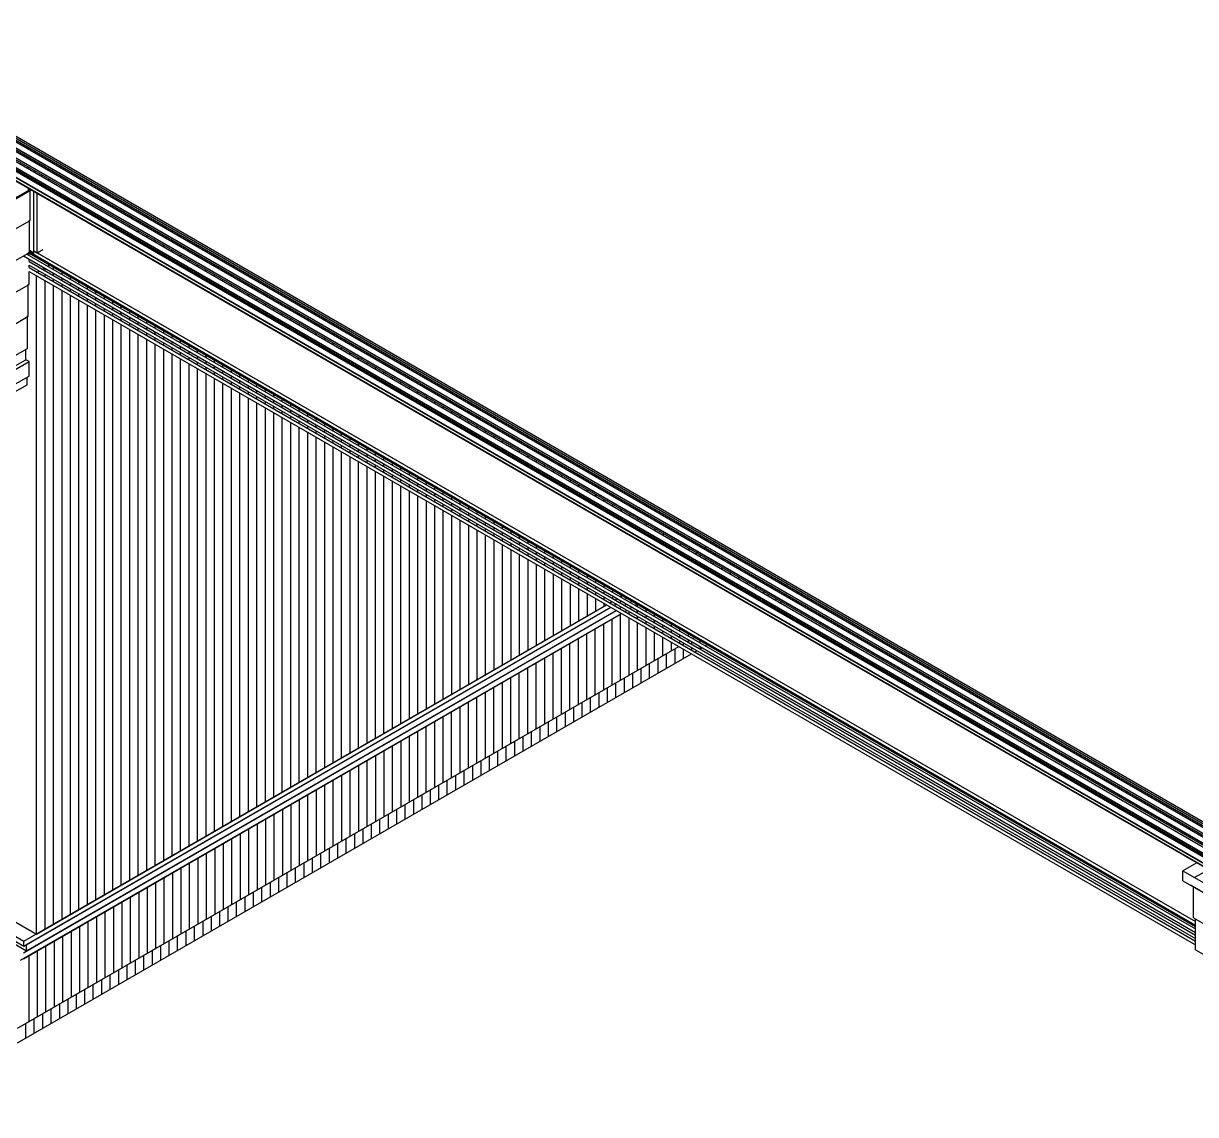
# Model space of a CAD drawing. Header units: inches. Extents: x 0.3 to 16.2, y 0.3 to 11.4.
# Drawn here: x 2.043 to 4.735, y 6.465 to 8.97 of the extents above; entities that cross this region are included whole.
import ezdxf

# ---------------------------------------------------------------- set-up
doc = ezdxf.new("R2010")
doc.units = ezdxf.units.IN
doc.header["$LTSCALE"] = 0.009843
doc.header["$MEASUREMENT"] = 0
doc.layers.add('GEOMETRY', color=7, linetype='Continuous')

msp = doc.modelspace()

# ---------------------------------------------------------------- linework, layer by layer
at = {"layer": 'GEOMETRY'}
for p, q in [((0.9567, 9.3154), (5.7374, 6.5551)), ((0.9567, 9.3154), (5.7374, 6.5551)), ((0.9634, 9.3197), (5.7374, 6.5634)), ((0.9634, 9.3197), (5.7374, 6.5634)), ((0.9634, 9.3154), (5.7374, 6.5591)), ((0.9638, 9.324), (5.7374, 6.5677)), ((0.9638, 9.324), (5.7374, 6.5677)), ((0.9638, 9.3197), (5.7374, 6.5634)), ((0.9567, 9.3012), (5.7374, 6.5413)), ((0.9567, 9.2929), (5.7374, 6.5327)), ((0.9567, 9.2929), (5.7374, 6.5327)), ((0.9634, 9.2972), (5.7374, 6.5409)), ((0.9634, 9.2972), (5.7374, 6.5409)), ((0.9634, 9.2972), (5.7374, 6.5409)), ((0.9634, 9.2929), (5.7374, 6.5366)), ((0.9567, 9.2787), (5.7374, 6.5189)), ((0.9567, 9.2701), (5.7374, 6.5102)), ((0.9567, 9.2701), (5.7374, 6.5102)), ((0.9634, 9.2748), (5.7374, 6.5181)), ((0.9634, 9.2748), (5.7374, 6.5181)), ((0.9634, 9.2748), (5.7374, 6.5181)), ((0.9634, 9.2705), (5.7374, 6.5142)), ((0.9567, 9.2563), (5.7374, 6.4961)), ((0.9567, 9.2476), (5.7374, 6.4878)), ((0.9567, 9.2476), (5.7374, 6.4878)), ((0.9567, 9.2339), (5.7374, 6.4736)), ((0.9634, 9.252), (5.7374, 6.4957)), ((0.9634, 9.252), (5.7374, 6.4957)), ((0.9634, 9.252), (5.7374, 6.4957)), ((0.9634, 9.248), (5.7374, 6.4917)), ((0.9634, 9.2295), (5.7374, 6.4732)), ((0.9685, 9.2201), (5.7378, 6.4665)), ((0.9803, 9.2118), (5.7382, 6.4646)), ((1.0394, 9.2028), (5.7421, 6.4878)), ((1.0394, 9.2028), (5.7421, 6.4878)), ((1.0661, 9.1929), (5.7449, 6.4917)), ((1.0661, 9.1929), (5.7449, 6.4917)), ((2.0441, 8.6961), (2.0437, 8.6957)), ((2.0543, 8.6898), (2.0543, 8.6902)), ((2.0543, 8.6815), (2.0543, 8.6854)), ((2.0701, 8.6807), (2.0701, 8.6811)), ((2.0701, 8.6724), (2.0701, 8.6764)), ((2.0858, 8.6717), (2.0858, 8.6717)), ((2.0543, 8.6591), (2.0543, 8.663)), ((2.0543, 8.6366), (2.0543, 8.6406)), ((2.0701, 8.65), (2.0701, 8.6539)), ((2.0858, 8.6634), (2.0858, 8.6673)), ((2.0858, 8.6409), (2.0858, 8.6449)), ((2.1016, 8.6626), (2.1016, 8.6626)), ((2.1016, 8.6543), (2.1016, 8.6583)), ((2.0701, 8.6276), (2.0701, 8.6315)), ((2.0858, 8.6185), (2.0858, 8.6224)), ((2.1016, 8.6319), (2.1016, 8.6358)), ((2.0075, 8.5594), (2.0587, 8.589)), ((2.0098, 8.5583), (2.061, 8.5878)), ((2.0551, 8.587), (2.0551, 8.5913)), ((2.1016, 8.6094), (2.1016, 8.6134)), ((2.0457, 8.5787), (2.0457, 8.5815)), ((2.0587, 8.5177), (2.0587, 8.5862)), ((2.0673, 8.4476), (2.0673, 8.5854)), ((2.0744, 8.4437), (2.0744, 8.5815)), ((2.0744, 8.452), (2.0744, 8.5799)), ((2.3094, 8.5343), (2.313, 8.5362)), ((2.3094, 8.5343), (2.313, 8.5362)), ((2.3165, 8.5382), (2.3169, 8.5386)), ((2.3165, 8.5382), (2.3169, 8.5386)), ((2.3264, 8.5327), (2.3264, 8.5331)), ((2.0075, 8.4882), (2.0587, 8.5177)), ((2.0571, 8.4441), (2.0571, 8.5185)), ((2.2705, 8.5118), (2.274, 8.5138)), ((2.2705, 8.5118), (2.274, 8.5138)), ((2.2874, 8.502), (2.2874, 8.5059)), ((2.2902, 8.5228), (2.2933, 8.5248)), ((2.2902, 8.5228), (2.2933, 8.5248)), ((2.3067, 8.5134), (2.3067, 8.5173)), ((2.3264, 8.5248), (2.3264, 8.5287)), ((2.3264, 8.502), (2.3264, 8.5059)), ((2.3457, 8.5217), (2.3457, 8.5217)), ((2.3457, 8.5134), (2.3457, 8.5173)), ((2.3654, 8.5102), (2.3654, 8.5106)), ((2.3654, 8.502), (2.3654, 8.5059)), ((2.3067, 8.4909), (2.3067, 8.4949)), ((2.3264, 8.4795), (2.3264, 8.4835)), ((2.3457, 8.4909), (2.3457, 8.4949)), ((2.3654, 8.4795), (2.3654, 8.4835)), ((2.3846, 8.4992), (2.3846, 8.4992)), ((2.3846, 8.4909), (2.3846, 8.4949)), ((2.4039, 8.4878), (2.4039, 8.4882)), ((2.4039, 8.4795), (2.4039, 8.4835)), ((2.3457, 8.4685), (2.3457, 8.4724)), ((2.3654, 8.4571), (2.3654, 8.461)), ((2.3846, 8.4685), (2.3846, 8.4724)), ((2.4039, 8.4571), (2.4039, 8.461)), ((2.4236, 8.4768), (2.4236, 8.4768)), ((2.4236, 8.4685), (2.4236, 8.4724)), ((2.4429, 8.4654), (2.4429, 8.4657)), ((2.4429, 8.4571), (2.4429, 8.461)), ((2.4626, 8.4539), (2.4626, 8.4543)), ((2.0091, 8.4165), (2.0571, 8.4441)), ((2.0433, 8.4362), (4.7346, 6.8823)), ((2.05, 8.4406), (2.0551, 8.4437)), ((2.0508, 8.4406), (4.7346, 6.8909)), ((2.0508, 8.4406), (4.7346, 6.8909)), ((2.0555, 8.4433), (4.7346, 6.8965)), ((2.0559, 8.4374), (2.0559, 8.4453)), ((2.0559, 8.4291), (4.7346, 6.8823)), ((2.0559, 8.4236), (2.0559, 8.4291)), ((2.0571, 8.4492), (2.0673, 8.4437)), ((2.0571, 8.4453), (4.7346, 6.8992)), ((2.0571, 8.4453), (4.7346, 6.8992)), ((2.0575, 8.4449), (2.061, 8.4472)), ((2.0673, 8.4476), (4.7346, 6.9079)), ((2.0673, 8.4476), (4.7346, 6.9079)), ((2.0673, 8.4476), (2.0744, 8.4437)), ((2.0673, 8.4394), (2.0673, 8.4476)), ((2.0673, 8.4394), (4.7346, 6.8992)), ((2.0744, 8.4437), (2.0878, 8.4512)), ((2.0744, 8.4437), (4.7346, 6.9079)), ((2.3846, 8.4461), (2.3846, 8.45)), ((2.4039, 8.4346), (2.4039, 8.4386)), ((2.4236, 8.4461), (2.4236, 8.45)), ((2.4236, 8.4236), (2.4236, 8.4276)), ((2.4429, 8.4346), (2.4429, 8.4386)), ((2.4626, 8.4461), (2.4626, 8.45)), ((2.4626, 8.4236), (2.4626, 8.4276)), ((2.4819, 8.4429), (2.4819, 8.4433)), ((2.4819, 8.4346), (2.4819, 8.4386)), ((2.5012, 8.4315), (2.5012, 8.4319)), ((2.5012, 8.4236), (2.5012, 8.4276)), ((2.0559, 8.4236), (4.7346, 6.8768)), ((2.0559, 8.4236), (4.7346, 6.8768)), ((2.0559, 8.415), (4.7346, 6.8685)), ((2.0559, 8.415), (4.7346, 6.8685)), ((2.0559, 8.4094), (2.0559, 8.415)), ((2.0559, 8.4094), (4.7346, 6.8626)), ((2.0559, 8.4094), (4.7346, 6.8626)), ((2.0559, 8.4008), (4.7346, 6.8543)), ((2.0559, 8.3709), (2.0559, 8.4008)), ((2.0732, 8.398), (2.0795, 8.4016)), ((2.0732, 8.398), (2.0795, 8.4016)), ((2.0866, 8.4055), (2.0917, 8.4083)), ((2.0866, 8.4055), (2.0917, 8.4083)), ((2.0929, 8.402), (2.0929, 8.4091)), ((2.0988, 8.4126), (2.1039, 8.4154)), ((2.0988, 8.4126), (2.1039, 8.4154)), ((2.1122, 8.4051), (2.1122, 8.4106)), ((2.1319, 8.3937), (2.1319, 8.3992)), ((2.4429, 8.4122), (2.4429, 8.4161)), ((2.4626, 8.4008), (2.4626, 8.4047)), ((2.4819, 8.4122), (2.4819, 8.4161)), ((2.5012, 8.4012), (2.5012, 8.4051)), ((2.5209, 8.4205), (2.5209, 8.4209)), ((2.5209, 8.4122), (2.5209, 8.4161)), ((2.5402, 8.4091), (2.5402, 8.4094)), ((2.5402, 8.4012), (2.5402, 8.4051)), ((2.5598, 8.398), (2.5598, 8.3984)), ((2.0543, 8.2976), (2.0543, 8.3717)), ((2.0732, 6.8791), (2.0732, 8.3909)), ((2.0929, 8.3882), (2.0929, 8.3937)), ((2.0929, 6.8906), (2.0929, 8.3795)), ((2.1122, 8.3909), (2.1122, 8.3965)), ((2.1122, 8.3768), (2.1122, 8.3823)), ((2.1319, 8.3795), (2.1319, 8.3854)), ((2.1512, 8.3823), (2.1512, 8.3882)), ((2.1512, 8.3685), (2.1512, 8.374)), ((2.1705, 8.3713), (2.1705, 8.3768)), ((2.4819, 8.3898), (2.4819, 8.3937)), ((2.5012, 8.3783), (2.5012, 8.3823)), ((2.5209, 8.3898), (2.5209, 8.3937)), ((2.5402, 8.3787), (2.5402, 8.3827)), ((2.5598, 8.3898), (2.5598, 8.3937)), ((2.5791, 8.3866), (2.5791, 8.387)), ((2.5791, 8.3787), (2.5791, 8.3827)), ((2.5988, 8.3756), (2.5988, 8.3756)), ((2.0106, 8.3449), (2.0559, 8.3709)), ((2.1122, 6.9016), (2.1122, 8.3685)), ((2.1319, 8.3657), (2.1319, 8.3713)), ((2.1319, 6.913), (2.1319, 8.3571)), ((2.1512, 8.3543), (2.1512, 8.3598)), ((2.1512, 6.9244), (2.1512, 8.3461)), ((2.1705, 8.3571), (2.1705, 8.3626)), ((2.1705, 8.3429), (2.1705, 8.3488)), ((2.1902, 8.3598), (2.1902, 8.3657)), ((2.1902, 8.3461), (2.1902, 8.3516)), ((2.2094, 8.3488), (2.2094, 8.3543)), ((2.5209, 8.3673), (2.5209, 8.3713)), ((2.5402, 8.3559), (2.5402, 8.3598)), ((2.5598, 8.3673), (2.5598, 8.3713)), ((2.5598, 8.3449), (2.5598, 8.3488)), ((2.5791, 8.3559), (2.5791, 8.3598)), ((2.5988, 8.3673), (2.5988, 8.3713)), ((2.5988, 8.3449), (2.5988, 8.3488)), ((2.6181, 8.3642), (2.6181, 8.3646)), ((2.6181, 8.3563), (2.6181, 8.3602)), ((2.6374, 8.3531), (2.6374, 8.3531)), ((2.6374, 8.3449), (2.6374, 8.3488)), ((2.1705, 6.9354), (2.1705, 8.3346)), ((2.1902, 8.3319), (2.1902, 8.3374)), ((2.1902, 6.9469), (2.1902, 8.3236)), ((2.2094, 8.3346), (2.2094, 8.3402)), ((2.2094, 8.3205), (2.2094, 8.3264)), ((2.2291, 8.3374), (2.2291, 8.3433)), ((2.2291, 8.3236), (2.2291, 8.3291)), ((2.2484, 8.3264), (2.2484, 8.3319)), ((2.2484, 8.3122), (2.2484, 8.3177)), ((2.2677, 8.315), (2.2677, 8.3209)), ((2.5791, 8.3335), (2.5791, 8.3374)), ((2.5988, 8.3224), (2.5988, 8.3264)), ((2.6181, 8.3335), (2.6181, 8.3374)), ((2.6374, 8.3224), (2.6374, 8.3264)), ((2.6571, 8.3417), (2.6571, 8.3421)), ((2.6571, 8.3335), (2.6571, 8.3374)), ((2.6764, 8.3307), (2.6764, 8.3307)), ((2.6764, 8.3224), (2.6764, 8.3264)), ((2.6961, 8.3193), (2.6961, 8.3197)), ((2.0118, 8.2728), (2.0543, 8.2976)), ((2.0528, 8.224), (2.0528, 8.2984)), ((2.2094, 6.9579), (2.2094, 8.3122)), ((2.2291, 8.3094), (2.2291, 8.315)), ((2.2291, 6.9693), (2.2291, 8.3008)), ((2.2484, 8.298), (2.2484, 8.3039)), ((2.2677, 8.3012), (2.2677, 8.3067)), ((2.2677, 8.287), (2.2677, 8.2925)), ((2.2874, 8.3039), (2.2874, 8.3094)), ((2.2874, 8.2898), (2.2874, 8.2953)), ((2.3067, 8.2925), (2.3067, 8.298)), ((2.6181, 8.311), (2.6181, 8.315)), ((2.6374, 8.3), (2.6374, 8.3039)), ((2.6571, 8.311), (2.6571, 8.315)), ((2.6571, 8.2886), (2.6571, 8.2925)), ((2.6764, 8.3), (2.6764, 8.3039)), ((2.6961, 8.311), (2.6961, 8.315)), ((2.6961, 8.2886), (2.6961, 8.2925)), ((2.7154, 8.3083), (2.7154, 8.3083)), ((2.7154, 8.3), (2.7154, 8.3039)), ((2.735, 8.2969), (2.735, 8.2972)), ((2.735, 8.2886), (2.735, 8.2925)), ((2.2484, 6.9803), (2.2484, 8.2898)), ((2.2677, 6.9917), (2.2677, 8.2783)), ((2.2874, 8.2756), (2.2874, 8.2815)), ((2.2874, 7.0028), (2.2874, 8.2673)), ((2.3067, 8.2783), (2.3067, 8.2843)), ((2.3067, 8.2646), (2.3067, 8.2701)), ((2.3264, 8.2815), (2.3264, 8.287)), ((2.3264, 8.2673), (2.3264, 8.2728)), ((2.3457, 8.2701), (2.3457, 8.2756)), ((2.3654, 8.2591), (2.3654, 8.2646)), ((2.6764, 8.2776), (2.6764, 8.2815)), ((2.6961, 8.2661), (2.6961, 8.2701)), ((2.7154, 8.2776), (2.7154, 8.2815)), ((2.735, 8.2661), (2.735, 8.2701)), ((2.7543, 8.2858), (2.7543, 8.2858)), ((2.7543, 8.2776), (2.7543, 8.2815)), ((2.7736, 8.2744), (2.7736, 8.2748)), ((2.7736, 8.2661), (2.7736, 8.2701)), ((2.3067, 7.0142), (2.3067, 8.2559)), ((2.3264, 8.2531), (2.3264, 8.2591)), ((2.3264, 7.0252), (2.3264, 8.2449)), ((2.3457, 8.2559), (2.3457, 8.2618)), ((2.3457, 8.2421), (2.3457, 8.2476)), ((2.3654, 8.2449), (2.3654, 8.2504)), ((2.3846, 8.2476), (2.3846, 8.2531)), ((2.3846, 8.2335), (2.3846, 8.2394)), ((2.4039, 8.2366), (2.4039, 8.2421)), ((2.7154, 8.2551), (2.7154, 8.2591)), ((2.735, 8.2437), (2.735, 8.2476)), ((2.7543, 8.2551), (2.7543, 8.2591)), ((2.7736, 8.2437), (2.7736, 8.2476)), ((2.7933, 8.263), (2.7933, 8.2634)), ((2.7933, 8.2551), (2.7933, 8.2591)), ((2.8126, 8.252), (2.8126, 8.2524)), ((2.8126, 8.2437), (2.8126, 8.2476)), ((2.8323, 8.2406), (2.8323, 8.2409)), ((2.0134, 8.2012), (2.0528, 8.224)), ((2.0488, 8.198), (2.0488, 8.2217)), ((2.3457, 7.0366), (2.3457, 8.2335)), ((2.3654, 8.2307), (2.3654, 8.2362)), ((2.3654, 7.0476), (2.3654, 8.2224)), ((2.3846, 8.2197), (2.3846, 8.2252)), ((2.3846, 7.0591), (2.3846, 8.211)), ((2.4039, 8.2224), (2.4039, 8.228)), ((2.4039, 8.2083), (2.4039, 8.2138)), ((2.4236, 8.2252), (2.4236, 8.2307)), ((2.4236, 8.211), (2.4236, 8.2169)), ((2.4429, 8.2138), (2.4429, 8.2197)), ((2.7543, 8.2327), (2.7543, 8.2366)), ((2.7736, 8.2213), (2.7736, 8.2252)), ((2.7933, 8.2327), (2.7933, 8.2366)), ((2.7933, 8.2098), (2.7933, 8.2138)), ((2.8126, 8.2213), (2.8126, 8.2252)), ((2.8323, 8.2327), (2.8323, 8.2366)), ((2.8323, 8.2102), (2.8323, 8.2142)), ((2.8516, 8.2295), (2.8516, 8.2299)), ((2.8516, 8.2213), (2.8516, 8.2252)), ((2.8709, 8.2181), (2.8709, 8.2185)), ((2.8709, 8.2102), (2.8709, 8.2142)), ((2.0075, 8.1657), (2.0563, 8.1941)), ((2.0075, 8.1657), (2.0563, 8.1941)), ((2.0173, 8.1799), (2.0488, 8.198)), ((2.0563, 8.1941), (2.0488, 8.198)), ((2.0563, 8.1602), (2.0563, 8.1941)), ((2.4039, 7.0701), (2.4039, 8.2)), ((2.4236, 8.1972), (2.4236, 8.2028)), ((2.4236, 7.0815), (2.4236, 8.1886)), ((2.4429, 8.2), (2.4429, 8.2055)), ((2.4429, 8.1858), (2.4429, 8.1913)), ((2.4626, 8.2028), (2.4626, 8.2083)), ((2.4626, 8.1886), (2.4626, 8.1941)), ((2.4819, 8.1913), (2.4819, 8.1972)), ((2.4819, 8.1776), (2.4819, 8.1831)), ((2.5012, 8.1803), (2.5012, 8.1858)), ((2.8126, 8.1988), (2.8126, 8.2028)), ((2.8323, 8.1874), (2.8323, 8.1913)), ((2.8516, 8.1988), (2.8516, 8.2028)), ((2.8709, 8.1874), (2.8709, 8.1913)), ((2.8906, 8.2071), (2.8906, 8.2075)), ((2.8906, 8.1988), (2.8906, 8.2028)), ((2.9098, 8.1957), (2.9098, 8.1961)), ((2.9098, 8.1878), (2.9098, 8.1917)), ((2.9295, 8.1846), (2.9295, 8.1846)), ((2.0075, 8.1323), (2.0563, 8.1602)), ((2.0516, 8.1406), (2.0516, 8.1575)), ((2.4429, 7.0929), (2.4429, 8.1776)), ((2.4626, 8.1744), (2.4626, 8.1803)), ((2.4626, 7.1039), (2.4626, 8.1661)), ((2.4819, 8.1634), (2.4819, 8.1689)), ((2.5012, 8.1661), (2.5012, 8.1717)), ((2.5012, 8.152), (2.5012, 8.1579)), ((2.5209, 8.1689), (2.5209, 8.1748)), ((2.5209, 8.1551), (2.5209, 8.1606)), ((2.5402, 8.1579), (2.5402, 8.1634)), ((2.8516, 8.1764), (2.8516, 8.1803)), ((2.8709, 8.165), (2.8709, 8.1689)), ((2.8906, 8.1764), (2.8906, 8.1803)), ((2.8906, 8.1539), (2.8906, 8.1579)), ((2.9098, 8.165), (2.9098, 8.1689)), ((2.9295, 8.1764), (2.9295, 8.1803)), ((2.9295, 8.1539), (2.9295, 8.1579)), ((2.9488, 8.1732), (2.9488, 8.1736)), ((2.9488, 8.165), (2.9488, 8.1689)), ((2.9685, 8.1622), (2.9685, 8.1622)), ((2.9685, 8.1539), (2.9685, 8.1579)), ((2.0098, 8.1165), (2.0516, 8.1406)), ((2.4819, 7.1154), (2.4819, 8.1551)), ((2.5012, 7.1264), (2.5012, 8.1437)), ((2.5209, 8.1409), (2.5209, 8.1465)), ((2.5209, 7.1378), (2.5209, 8.1323)), ((2.5402, 8.1437), (2.5402, 8.1492)), ((2.5402, 8.1295), (2.5402, 8.1354)), ((2.5598, 8.1465), (2.5598, 8.1524)), ((2.5598, 8.1327), (2.5598, 8.1382)), ((2.5791, 8.1354), (2.5791, 8.1409)), ((2.5988, 8.124), (2.5988, 8.1295)), ((2.9098, 8.1425), (2.9098, 8.1465)), ((2.9295, 8.1315), (2.9295, 8.1354)), ((2.9488, 8.1425), (2.9488, 8.1465)), ((2.9685, 8.1315), (2.9685, 8.1354)), ((2.9878, 8.1508), (2.9878, 8.1512)), ((2.9878, 8.1425), (2.9878, 8.1465)), ((3.0071, 8.1398), (3.0071, 8.1398)), ((3.0071, 8.1315), (3.0071, 8.1354)), ((2.5402, 7.1488), (2.5402, 8.1213)), ((2.5598, 8.1185), (2.5598, 8.124)), ((2.5598, 7.1602), (2.5598, 8.1098)), ((2.5791, 8.1213), (2.5791, 8.1268)), ((2.5791, 8.1071), (2.5791, 8.113)), ((2.5988, 8.1098), (2.5988, 8.1157)), ((2.6181, 8.113), (2.6181, 8.1185)), ((2.6181, 8.0988), (2.6181, 8.1043)), ((2.6374, 8.1016), (2.6374, 8.1071)), ((2.9488, 8.1201), (2.9488, 8.124)), ((2.9685, 8.1091), (2.9685, 8.113)), ((2.9878, 8.1201), (2.9878, 8.124)), ((3.0071, 8.1091), (3.0071, 8.113)), ((3.0268, 8.1283), (3.0268, 8.1287)), ((3.0268, 8.1201), (3.0268, 8.124)), ((3.0461, 8.1173), (3.0461, 8.1173)), ((3.0461, 8.1091), (3.0461, 8.113)), ((3.0657, 8.1059), (3.0657, 8.1063)), ((2.5791, 7.1713), (2.5791, 8.0988)), ((2.5988, 8.0961), (2.5988, 8.1016)), ((2.5988, 7.1827), (2.5988, 8.0874)), ((2.6181, 8.0846), (2.6181, 8.0906)), ((2.6181, 7.1937), (2.6181, 8.0764)), ((2.6374, 8.0874), (2.6374, 8.0933)), ((2.6374, 8.0736), (2.6374, 8.0791)), ((2.6571, 8.0906), (2.6571, 8.0961)), ((2.6571, 8.0764), (2.6571, 8.0819)), ((2.6764, 8.0791), (2.6764, 8.0846)), ((2.9878, 8.0976), (2.9878, 8.1016)), ((3.0071, 8.0866), (3.0071, 8.0906)), ((3.0268, 8.0976), (3.0268, 8.1016)), ((3.0268, 8.0752), (3.0268, 8.0791)), ((3.0461, 8.0866), (3.0461, 8.0906)), ((3.0657, 8.0976), (3.0657, 8.1016)), ((3.0657, 8.0752), (3.0657, 8.0791)), ((3.085, 8.0945), (3.085, 8.0949)), ((3.085, 8.0866), (3.085, 8.0906)), ((3.1043, 8.0835), (3.1043, 8.0839)), ((3.1043, 8.0752), (3.1043, 8.0791)), ((2.6374, 7.2051), (2.6374, 8.065)), ((2.6571, 8.0622), (2.6571, 8.0677)), ((2.6571, 7.2161), (2.6571, 8.0539)), ((2.6764, 8.065), (2.6764, 8.0709)), ((2.6764, 8.0512), (2.6764, 8.0567)), ((2.6961, 8.0681), (2.6961, 8.0736)), ((2.6961, 8.0539), (2.6961, 8.0594)), ((2.7154, 8.0567), (2.7154, 8.0622)), ((2.7154, 8.0425), (2.7154, 8.0484)), ((2.735, 8.0453), (2.735, 8.0512)), ((3.0461, 8.0642), (3.0461, 8.0681)), ((3.0657, 8.0528), (3.0657, 8.0567)), ((3.085, 8.0642), (3.085, 8.0681)), ((3.1043, 8.0528), (3.1043, 8.0567)), ((3.124, 8.072), (3.124, 8.0724)), ((3.124, 8.0642), (3.124, 8.0681)), ((3.1433, 8.061), (3.1433, 8.0614)), ((3.1433, 8.0528), (3.1433, 8.0567)), ((3.163, 8.0496), (3.163, 8.05)), ((2.6764, 7.2276), (2.6764, 8.0425)), ((2.6961, 8.0398), (2.6961, 8.0453)), ((2.6961, 7.2386), (2.6961, 8.0315)), ((2.7154, 8.0287), (2.7154, 8.0343)), ((2.735, 8.0315), (2.735, 8.037)), ((2.735, 8.0173), (2.735, 8.0228)), ((2.7543, 8.0343), (2.7543, 8.0398)), ((2.7543, 8.0201), (2.7543, 8.026)), ((2.7736, 8.0228), (2.7736, 8.0287)), ((3.085, 8.0413), (3.085, 8.0453)), ((3.1043, 8.0303), (3.1043, 8.0343)), ((3.124, 8.0417), (3.124, 8.0457)), ((3.124, 8.0189), (3.124, 8.0228)), ((3.1433, 8.0303), (3.1433, 8.0343)), ((3.163, 8.0417), (3.163, 8.0457)), ((3.163, 8.0189), (3.163, 8.0228)), ((3.1823, 8.0386), (3.1823, 8.039)), ((3.1823, 8.0303), (3.1823, 8.0343)), ((3.202, 8.0272), (3.202, 8.0276)), ((3.202, 8.0193), (3.202, 8.0232)), ((2.7154, 7.25), (2.7154, 8.0201)), ((2.735, 7.2614), (2.735, 8.0091)), ((2.7543, 8.0063), (2.7543, 8.0118)), ((2.7543, 7.2724), (2.7543, 7.9976)), ((2.7736, 8.0091), (2.7736, 8.0146)), ((2.7736, 7.9949), (2.7736, 8.0004)), ((2.7933, 8.0118), (2.7933, 8.0173)), ((2.7933, 7.9976), (2.7933, 8.0031)), ((2.8126, 8.0004), (2.8126, 8.0063)), ((2.8323, 7.9894), (2.8323, 7.9949)), ((3.1433, 8.0079), (3.1433, 8.0118)), ((3.163, 7.9965), (3.163, 8.0004)), ((3.1823, 8.0079), (3.1823, 8.0118)), ((3.202, 7.9965), (3.202, 8.0004)), ((3.2213, 8.0161), (3.2213, 8.0161)), ((3.2213, 8.0079), (3.2213, 8.0118)), ((3.2406, 8.0047), (3.2406, 8.0051)), ((3.2406, 7.9965), (3.2406, 8.0004)), ((2.7736, 7.2839), (2.7736, 7.9866)), ((2.7933, 7.9835), (2.7933, 7.9894)), ((2.7933, 7.2949), (2.7933, 7.9752)), ((2.8126, 7.9866), (2.8126, 7.9921)), ((2.8126, 7.9724), (2.8126, 7.978)), ((2.8323, 7.9752), (2.8323, 7.9807)), ((2.8516, 7.978), (2.8516, 7.9839)), ((2.8516, 7.9642), (2.8516, 7.9697)), ((2.8709, 7.9669), (2.8709, 7.9724)), ((3.1823, 7.9854), (3.1823, 7.9894)), ((3.202, 7.974), (3.202, 7.978)), ((3.2213, 7.9854), (3.2213, 7.9894)), ((3.2406, 7.974), (3.2406, 7.978)), ((3.2602, 7.9937), (3.2602, 7.9937)), ((3.2602, 7.9854), (3.2602, 7.9894)), ((3.2795, 7.9823), (3.2795, 7.9827)), ((3.2795, 7.974), (3.2795, 7.978)), ((3.2992, 7.9713), (3.2992, 7.9713)), ((2.8126, 7.3063), (2.8126, 7.9638)), ((2.8323, 7.961), (2.8323, 7.9669)), ((2.8323, 7.3173), (2.8323, 7.9528)), ((2.8516, 7.95), (2.8516, 7.9555)), ((2.8516, 7.3287), (2.8516, 7.9413)), ((2.8709, 7.9528), (2.8709, 7.9583)), ((2.8709, 7.9386), (2.8709, 7.9445)), ((2.8906, 7.9555), (2.8906, 7.9614)), ((2.8906, 7.9417), (2.8906, 7.9472)), ((2.9098, 7.9445), (2.9098, 7.95)), ((3.2213, 7.963), (3.2213, 7.9669)), ((3.2406, 7.9516), (3.2406, 7.9555)), ((3.2602, 7.963), (3.2602, 7.9669)), ((3.2602, 7.9406), (3.2602, 7.9445)), ((3.2795, 7.9516), (3.2795, 7.9555)), ((3.2992, 7.963), (3.2992, 7.9669)), ((3.2992, 7.9406), (3.2992, 7.9445)), ((3.3185, 7.9598), (3.3185, 7.9602)), ((3.3185, 7.9516), (3.3185, 7.9555)), ((3.3382, 7.9488), (3.3382, 7.9488)), ((3.3382, 7.9406), (3.3382, 7.9445)), ((2.8709, 7.3398), (2.8709, 7.9303)), ((2.8906, 7.9276), (2.8906, 7.9331)), ((2.8906, 7.3512), (2.8906, 7.9189)), ((2.9098, 7.9303), (2.9098, 7.9358)), ((2.9098, 7.9161), (2.9098, 7.922)), ((2.9295, 7.9331), (2.9295, 7.9386)), ((2.9295, 7.9189), (2.9295, 7.9248)), ((2.9488, 7.922), (2.9488, 7.9276)), ((2.9685, 7.9106), (2.9685, 7.9161)), ((3.2795, 7.9291), (3.2795, 7.9331)), ((3.2992, 7.9181), (3.2992, 7.922)), ((3.3185, 7.9291), (3.3185, 7.9331)), ((3.3382, 7.9181), (3.3382, 7.922)), ((3.3575, 7.9374), (3.3575, 7.9378)), ((3.3575, 7.9291), (3.3575, 7.9331)), ((3.3768, 7.926), (3.3768, 7.9264)), ((3.3768, 7.9181), (3.3768, 7.922)), ((3.3965, 7.915), (3.3965, 7.9154)), ((2.9098, 7.3622), (2.9098, 7.9079)), ((2.9295, 7.9051), (2.9295, 7.9106)), ((2.9295, 7.3736), (2.9295, 7.8965)), ((2.9488, 7.9079), (2.9488, 7.9134)), ((2.9488, 7.8937), (2.9488, 7.8992)), ((2.9685, 7.8965), (2.9685, 7.9024)), ((2.9685, 7.8827), (2.9685, 7.8882)), ((2.9878, 7.8996), (2.9878, 7.9051)), ((2.9878, 7.8854), (2.9878, 7.8909)), ((3.0071, 7.8882), (3.0071, 7.8937)), ((3.3185, 7.9067), (3.3185, 7.9106)), ((3.3382, 7.8957), (3.3382, 7.8996)), ((3.3575, 7.9067), (3.3575, 7.9106)), ((3.3575, 7.8843), (3.3575, 7.8882)), ((3.3768, 7.8957), (3.3768, 7.8996)), ((3.3965, 7.9067), (3.3965, 7.9106)), ((3.3965, 7.8843), (3.3965, 7.8882)), ((3.4157, 7.9035), (3.4157, 7.9039)), ((3.4157, 7.8957), (3.4157, 7.8996)), ((3.4354, 7.8925), (3.4354, 7.8929)), ((3.4354, 7.8843), (3.4354, 7.8882)), ((2.9488, 7.3846), (2.9488, 7.8854)), ((2.9685, 7.3961), (2.9685, 7.874)), ((2.9878, 7.8713), (2.9878, 7.8768)), ((2.9878, 7.4071), (2.9878, 7.863)), ((3.0071, 7.874), (3.0071, 7.8799)), ((3.0071, 7.8602), (3.0071, 7.8657)), ((3.0268, 7.8768), (3.0268, 7.8827)), ((3.0268, 7.863), (3.0268, 7.8685)), ((3.0461, 7.8657), (3.0461, 7.8713)), ((3.0657, 7.8543), (3.0657, 7.8602)), ((3.3768, 7.8728), (3.3768, 7.8768)), ((3.3965, 7.8618), (3.3965, 7.8657)), ((3.4157, 7.8732), (3.4157, 7.8772)), ((3.4354, 7.8618), (3.4354, 7.8657)), ((3.4547, 7.8811), (3.4547, 7.8815)), ((3.4547, 7.8732), (3.4547, 7.8772)), ((3.474, 7.8701), (3.474, 7.8705)), ((3.474, 7.8618), (3.474, 7.8657)), ((3.0071, 7.4185), (3.0071, 7.8516)), ((3.0268, 7.8488), (3.0268, 7.8543)), ((3.0268, 7.4299), (3.0268, 7.8406)), ((3.0461, 7.8516), (3.0461, 7.8575)), ((3.0461, 7.8378), (3.0461, 7.8433)), ((3.0657, 7.8406), (3.0657, 7.8461)), ((3.085, 7.8433), (3.085, 7.8488)), ((3.085, 7.8291), (3.085, 7.8346)), ((3.1043, 7.8319), (3.1043, 7.8378)), ((3.4157, 7.8504), (3.4157, 7.8543)), ((3.4354, 7.8394), (3.4354, 7.8433)), ((3.4547, 7.8508), (3.4547, 7.8547)), ((3.474, 7.8394), (3.474, 7.8433)), ((3.4937, 7.8587), (3.4937, 7.8591)), ((3.4937, 7.8508), (3.4937, 7.8547)), ((3.513, 7.8476), (3.513, 7.8476)), ((3.513, 7.8394), (3.513, 7.8433)), ((3.5327, 7.8362), (3.5327, 7.8366)), ((3.0461, 7.4409), (3.0461, 7.8291)), ((3.0657, 7.8264), (3.0657, 7.8319)), ((3.0657, 7.4524), (3.0657, 7.8181)), ((3.085, 7.815), (3.085, 7.8209)), ((3.085, 7.4634), (3.085, 7.8067)), ((3.1043, 7.8181), (3.1043, 7.8236)), ((3.1043, 7.8039), (3.1043, 7.8094)), ((3.124, 7.8209), (3.124, 7.8264)), ((3.124, 7.8067), (3.124, 7.8122)), ((3.1433, 7.8094), (3.1433, 7.8154)), ((3.4547, 7.828), (3.4547, 7.8319)), ((3.474, 7.8169), (3.474, 7.8209)), ((3.4937, 7.828), (3.4937, 7.8319)), ((3.4937, 7.8055), (3.4937, 7.8094)), ((3.513, 7.8169), (3.513, 7.8209)), ((3.5327, 7.8283), (3.5327, 7.8323)), ((3.5327, 7.8055), (3.5327, 7.8094)), ((3.552, 7.8252), (3.552, 7.8252)), ((3.552, 7.8169), (3.552, 7.8209)), ((3.5717, 7.8138), (3.5717, 7.8142)), ((3.5717, 7.8055), (3.5717, 7.8094)), ((3.1043, 7.4748), (3.1043, 7.7957)), ((3.124, 7.7925), (3.124, 7.7984)), ((3.124, 7.4858), (3.124, 7.7843)), ((3.1433, 7.7957), (3.1433, 7.8012)), ((3.1433, 7.7815), (3.1433, 7.787)), ((3.163, 7.7984), (3.163, 7.8039)), ((3.163, 7.7843), (3.163, 7.7898)), ((3.1823, 7.787), (3.1823, 7.7929)), ((3.202, 7.776), (3.202, 7.7815)), ((3.513, 7.7945), (3.513, 7.7984)), ((3.5327, 7.7831), (3.5327, 7.787)), ((3.552, 7.7945), (3.552, 7.7984)), ((3.5717, 7.7831), (3.5717, 7.787)), ((3.5909, 7.8028), (3.5909, 7.8028)), ((3.5909, 7.7945), (3.5909, 7.7984)), ((3.6102, 7.7913), (3.6102, 7.7917)), ((3.6102, 7.7831), (3.6102, 7.787)), ((3.6299, 7.778), (3.6299, 7.7803)), ((3.6319, 7.7791), (3.6319, 7.7791)), ((3.6319, 7.7791), (3.6319, 7.7791)), ((3.6319, 7.7791), (3.6319, 7.7791)), ((3.1433, 7.4972), (3.1433, 7.7728)), ((3.163, 7.7701), (3.163, 7.776)), ((3.163, 7.5083), (3.163, 7.7618)), ((3.1823, 7.7732), (3.1823, 7.7787)), ((3.1823, 7.7591), (3.1823, 7.7646)), ((3.202, 7.7618), (3.202, 7.7673)), ((3.202, 7.7476), (3.202, 7.7535)), ((3.2213, 7.7646), (3.2213, 7.7701)), ((3.2213, 7.7504), (3.2213, 7.7563)), ((3.2406, 7.7535), (3.2406, 7.7591)), ((3.552, 7.772), (3.552, 7.776)), ((3.5717, 7.7606), (3.5717, 7.7646)), ((3.5858, 7.7524), (3.589, 7.7543)), ((3.5858, 7.7524), (3.589, 7.7543)), ((3.5858, 7.7524), (3.589, 7.7543)), ((3.5909, 7.772), (3.5909, 7.776)), ((3.5909, 7.7555), (3.5909, 7.7575)), ((3.6051, 7.7638), (3.6087, 7.7657)), ((3.6051, 7.7638), (3.6087, 7.7657)), ((3.6051, 7.7638), (3.6087, 7.7657)), ((3.6102, 7.7665), (3.6102, 7.7689)), ((3.615, 7.7583), (3.6185, 7.7602)), ((3.615, 7.7583), (3.6185, 7.7602)), ((3.615, 7.7583), (3.6185, 7.7602)), ((3.6248, 7.7748), (3.628, 7.7768)), ((3.6248, 7.7748), (3.628, 7.7768)), ((3.6248, 7.7748), (3.628, 7.7768)), ((3.6272, 7.7512), (3.6307, 7.7531)), ((3.6272, 7.7512), (3.6307, 7.7531)), ((3.6272, 7.7512), (3.6307, 7.7531)), ((3.6343, 7.7693), (3.6378, 7.7713)), ((3.6343, 7.7693), (3.6378, 7.7713)), ((3.6343, 7.7693), (3.6378, 7.7713)), ((3.6413, 7.7736), (3.6417, 7.7736)), ((3.6413, 7.7736), (3.6417, 7.7736)), ((3.6413, 7.7736), (3.6417, 7.7736)), ((3.6465, 7.7622), (3.65, 7.7642)), ((3.6465, 7.7622), (3.65, 7.7642)), ((3.6465, 7.7622), (3.65, 7.7642)), ((3.6535, 7.7665), (3.6539, 7.7665)), ((3.6535, 7.7665), (3.6539, 7.7665)), ((3.6535, 7.7665), (3.6539, 7.7665)), ((3.6587, 7.7551), (3.6622, 7.7571)), ((3.6587, 7.7551), (3.6622, 7.7571)), ((3.6587, 7.7551), (3.6622, 7.7571)), ((3.6657, 7.7594), (3.6661, 7.7594)), ((3.6657, 7.7594), (3.6661, 7.7594)), ((3.6657, 7.7594), (3.6661, 7.7594)), ((3.6669, 7.7587), (3.6669, 7.7598)), ((3.6669, 7.7504), (3.6669, 7.7543)), ((3.1823, 7.5197), (3.1823, 7.7504)), ((3.202, 7.5307), (3.202, 7.7394)), ((3.2213, 7.7366), (3.2213, 7.7421)), ((3.2213, 7.5421), (3.2213, 7.728)), ((3.2406, 7.7394), (3.2406, 7.7449)), ((3.2406, 7.7252), (3.2406, 7.7307)), ((3.2602, 7.7421), (3.2602, 7.7476)), ((3.2602, 7.728), (3.2602, 7.7339)), ((3.2795, 7.7311), (3.2795, 7.7366)), ((3.5953, 7.7469), (3.5988, 7.7488)), ((3.5953, 7.7469), (3.5988, 7.7488)), ((3.5953, 7.7469), (3.5988, 7.7488)), ((3.6075, 7.7398), (3.611, 7.7417)), ((3.6075, 7.7398), (3.611, 7.7417)), ((3.6075, 7.7398), (3.611, 7.7417)), ((3.6197, 7.7327), (3.6232, 7.7346)), ((3.6197, 7.7327), (3.6232, 7.7346)), ((3.6197, 7.7327), (3.6232, 7.7346)), ((3.628, 7.7362), (3.628, 7.7374)), ((3.628, 7.728), (3.628, 7.7319)), ((3.6394, 7.7441), (3.6425, 7.7461)), ((3.6394, 7.7441), (3.6425, 7.7461)), ((3.6394, 7.7441), (3.6425, 7.7461)), ((3.6476, 7.7476), (3.6476, 7.7488)), ((3.6476, 7.7394), (3.6476, 7.7433)), ((3.6669, 7.728), (3.6669, 7.7319)), ((3.6862, 7.7476), (3.6862, 7.7476)), ((3.6862, 7.7394), (3.6862, 7.7433)), ((3.7059, 7.7362), (3.7059, 7.7366)), ((3.7059, 7.7283), (3.7059, 7.7323)), ((3.7252, 7.7252), (3.7252, 7.7256)), ((3.2406, 7.5531), (3.2406, 7.7169)), ((3.2602, 7.7142), (3.2602, 7.7197)), ((3.2602, 7.5646), (3.2602, 7.7055)), ((3.2795, 7.7169), (3.2795, 7.7224)), ((3.2795, 7.7028), (3.2795, 7.7083)), ((3.2992, 7.7197), (3.2992, 7.7252)), ((3.2992, 7.7055), (3.2992, 7.7114)), ((3.3185, 7.7087), (3.3185, 7.7142)), ((3.3185, 7.6945), (3.3185, 7.7)), ((3.3382, 7.6972), (3.3382, 7.7028)), ((3.6476, 7.7169), (3.6476, 7.7209)), ((3.6669, 7.7055), (3.6669, 7.7094)), ((3.6862, 7.7169), (3.6862, 7.7209)), ((3.6862, 7.6945), (3.6862, 7.6984)), ((3.7059, 7.7055), (3.7059, 7.7094)), ((3.7252, 7.7169), (3.7252, 7.7209)), ((3.7252, 7.6945), (3.7252, 7.6984)), ((3.7445, 7.7138), (3.7445, 7.7142)), ((3.7445, 7.7059), (3.7445, 7.7098)), ((3.7638, 7.7028), (3.7638, 7.7031)), ((3.7638, 7.6945), (3.7638, 7.6984)), ((3.2795, 7.5756), (3.2795, 7.6945)), ((3.2992, 7.6917), (3.2992, 7.6972)), ((3.2992, 7.587), (3.2992, 7.6831)), ((3.3185, 7.6803), (3.3185, 7.6858)), ((3.3185, 7.598), (3.3185, 7.672)), ((3.3382, 7.6831), (3.3382, 7.689)), ((3.3382, 7.6693), (3.3382, 7.6748)), ((3.3575, 7.6858), (3.3575, 7.6917)), ((3.3575, 7.672), (3.3575, 7.6776)), ((3.3768, 7.6748), (3.3768, 7.6803)), ((3.7059, 7.6831), (3.7059, 7.687)), ((3.7252, 7.672), (3.7252, 7.676)), ((3.7445, 7.6831), (3.7445, 7.687)), ((3.7638, 7.672), (3.7638, 7.676)), ((3.7835, 7.6913), (3.7835, 7.6917)), ((3.7835, 7.6835), (3.7835, 7.6874)), ((3.7902, 7.6795), (3.7937, 7.6815)), ((3.7902, 7.6795), (3.7937, 7.6815)), ((3.7902, 7.6795), (3.7937, 7.6815)), ((3.7909, 7.6791), (3.7909, 7.6799)), ((3.7972, 7.6835), (3.7976, 7.6835)), ((3.7972, 7.6835), (3.7976, 7.6835)), ((3.7972, 7.6835), (3.7976, 7.6835)), ((3.8102, 7.676), (3.8102, 7.6764)), ((3.8102, 7.6677), (3.8102, 7.6717)), ((3.3382, 7.6094), (3.3382, 7.6606)), ((3.3575, 7.6579), (3.3575, 7.6634)), ((3.3575, 7.6209), (3.3575, 7.6496)), ((3.3768, 7.6606), (3.3768, 7.6661)), ((3.3768, 7.6465), (3.3768, 7.6524)), ((3.3965, 7.6634), (3.3965, 7.6693)), ((3.3965, 7.6496), (3.3965, 7.6551)), ((3.402, 7.6465), (3.4067, 7.6492)), ((3.402, 7.6465), (3.4067, 7.6492)), ((3.402, 7.6465), (3.4067, 7.6492)), ((3.4142, 7.6535), (3.4189, 7.6563)), ((3.4142, 7.6535), (3.4189, 7.6563)), ((3.4142, 7.6535), (3.4189, 7.6563)), ((3.4157, 7.6543), (3.4157, 7.6579)), ((3.4236, 7.6476), (3.4287, 7.6504)), ((3.4236, 7.6476), (3.4287, 7.6504)), ((3.4236, 7.6476), (3.4287, 7.6504)), ((3.7445, 7.6606), (3.7445, 7.6646)), ((3.7512, 7.6567), (3.7547, 7.6587)), ((3.7512, 7.6567), (3.7547, 7.6587)), ((3.7512, 7.6567), (3.7547, 7.6587)), ((3.7524, 7.6563), (3.7524, 7.6575)), ((3.7709, 7.6681), (3.774, 7.6701)), ((3.7709, 7.6681), (3.774, 7.6701)), ((3.7709, 7.6681), (3.774, 7.6701)), ((3.7717, 7.6677), (3.7717, 7.6685)), ((3.7717, 7.6453), (3.7717, 7.6492)), ((3.7909, 7.6563), (3.7909, 7.6602)), ((3.8, 7.6512), (3.8035, 7.6531)), ((3.8197, 7.6626), (3.8228, 7.6646)), ((3.8264, 7.6665), (3.8268, 7.6665)), ((3.8295, 7.6685), (3.8295, 7.6693)), ((2.0429, 6.8362), (3.4043, 7.6224)), ((2.0429, 6.8362), (3.4043, 7.6224)), ((2.0441, 6.8626), (3.3823, 7.635)), ((2.0441, 6.8626), (3.3823, 7.635)), ((2.0441, 6.8512), (3.3921, 7.6295)), ((2.05, 6.8547), (3.3921, 7.6295)), ((2.05, 6.8547), (3.3921, 7.6295)), ((2.05, 6.8406), (3.4043, 7.6224)), ((2.0732, 6.8791), (3.3823, 7.635)), ((3.3768, 7.6319), (3.3768, 7.6382)), ((3.3898, 7.6394), (3.3945, 7.6421)), ((3.3898, 7.6394), (3.3945, 7.6421)), ((3.3898, 7.6394), (3.3945, 7.6421)), ((3.3992, 7.6339), (3.4043, 7.6366)), ((3.3992, 7.6339), (3.4043, 7.6366)), ((3.3992, 7.6339), (3.4043, 7.6366)), ((3.4114, 7.6406), (3.4165, 7.6437)), ((3.4114, 7.6406), (3.4165, 7.6437)), ((3.4114, 7.6406), (3.4165, 7.6433)), ((3.4114, 7.6268), (3.4165, 7.6295)), ((3.4114, 7.6268), (3.4165, 7.6295)), ((3.4114, 7.6268), (3.4165, 7.6295)), ((3.4236, 7.6339), (3.4287, 7.6366)), ((3.4236, 7.6339), (3.4287, 7.6366)), ((3.4236, 7.6339), (3.4287, 7.6366)), ((3.4236, 7.6197), (3.4287, 7.6224)), ((3.4236, 7.6197), (3.4287, 7.6224)), ((3.4236, 7.6197), (3.4287, 7.6224)), ((3.4339, 7.6138), (3.4339, 7.6193)), ((3.4358, 7.6406), (3.4409, 7.6437)), ((3.4358, 7.6406), (3.4409, 7.6437)), ((3.4358, 7.6406), (3.4409, 7.6437)), ((3.4358, 7.6268), (3.4409, 7.6295)), ((3.4358, 7.6268), (3.4409, 7.6295)), ((3.4358, 7.6268), (3.4409, 7.6295)), ((3.448, 7.6339), (3.4531, 7.6366)), ((3.448, 7.6339), (3.4531, 7.6366)), ((3.448, 7.6339), (3.4531, 7.6366)), ((3.4535, 7.6307), (3.4535, 7.6366)), ((3.4535, 7.6165), (3.4535, 7.622)), ((3.4728, 7.6193), (3.4728, 7.6248)), ((3.7807, 7.6402), (3.7839, 7.6421)), ((2.0366, 6.8189), (3.4165, 7.6154)), ((2.0366, 6.8189), (3.4165, 7.6154)), ((2.0429, 6.8224), (3.4165, 7.6154)), ((3.376, 7.4402), (3.376, 7.5921)), ((3.3953, 7.4512), (3.3953, 7.6031)), ((3.4146, 7.4626), (3.4146, 7.6142)), ((3.4339, 7.4736), (3.4339, 7.6051)), ((3.4535, 7.6024), (3.4535, 7.6083)), ((3.4535, 7.485), (3.4535, 7.5941)), ((3.4728, 7.6051), (3.4728, 7.611)), ((3.4728, 7.5913), (3.4728, 7.5969)), ((3.4921, 7.6083), (3.4921, 7.6138)), ((3.4921, 7.5941), (3.4921, 7.5996)), ((3.5118, 7.5969), (3.5118, 7.6028)), ((3.5311, 7.5858), (3.5311, 7.5913)), ((3.337, 7.4177), (3.337, 7.5697)), ((3.3563, 7.4287), (3.3563, 7.5807)), ((3.4728, 7.4961), (3.4728, 7.5827)), ((3.4921, 7.5799), (3.4921, 7.5858)), ((3.4921, 7.5075), (3.4921, 7.5717)), ((3.5118, 7.5831), (3.5118, 7.5886)), ((3.5118, 7.5689), (3.5118, 7.5744)), ((3.5311, 7.5717), (3.5311, 7.5772)), ((3.5504, 7.5744), (3.5504, 7.5803)), ((3.5504, 7.5606), (3.5504, 7.5661)), ((3.5701, 7.5634), (3.5701, 7.5689)), ((2.0295, 6.6626), (3.548, 7.5394)), ((2.0295, 6.6626), (3.548, 7.5394)), ((2.0366, 6.6669), (3.548, 7.5394)), ((3.298, 7.3953), (3.298, 7.5472)), ((3.3177, 7.4063), (3.3177, 7.5583)), ((3.5118, 7.5185), (3.5118, 7.5602)), ((3.5311, 7.5575), (3.5311, 7.5634)), ((3.5311, 7.5295), (3.5311, 7.5492)), ((3.5504, 7.5465), (3.5504, 7.552)), ((3.5551, 7.5437), (3.5602, 7.5465)), ((3.5551, 7.5437), (3.5602, 7.5465)), ((3.5551, 7.5437), (3.5602, 7.5465)), ((3.5587, 7.5417), (3.5587, 7.5457)), ((3.5673, 7.5508), (3.5724, 7.5535)), ((3.5673, 7.5508), (3.5724, 7.5535)), ((3.5673, 7.5508), (3.5724, 7.5535)), ((3.5701, 7.552), (3.5701, 7.5547)), ((3.578, 7.5445), (3.578, 7.5504)), ((3.5795, 7.5579), (3.5846, 7.5606)), ((3.5795, 7.5579), (3.5846, 7.5606)), ((3.5795, 7.5579), (3.5846, 7.5606)), ((3.5972, 7.5476), (3.5972, 7.5531)), ((3.5972, 7.5343), (3.5972, 7.539)), ((3.6087, 7.5409), (3.6138, 7.5437)), ((2.0295, 6.6291), (3.5772, 7.5224)), ((3.2402, 7.3618), (3.2402, 7.5134)), ((3.2594, 7.3728), (3.2594, 7.5248)), ((3.2787, 7.3839), (3.2787, 7.5358)), ((3.5004, 7.4783), (3.5004, 7.5122)), ((3.5201, 7.4894), (3.5201, 7.5232)), ((3.5394, 7.5008), (3.5394, 7.5343)), ((3.5587, 7.5118), (3.5587, 7.5335)), ((3.578, 7.5307), (3.578, 7.5362)), ((3.5846, 7.5268), (3.5894, 7.5295)), ((3.5969, 7.5339), (3.6016, 7.5366)), ((3.2012, 7.3394), (3.2012, 7.4909)), ((3.2205, 7.3504), (3.2205, 7.5024)), ((3.4618, 7.4559), (3.4618, 7.4898)), ((3.4811, 7.4673), (3.4811, 7.5008)), ((3.1429, 7.3055), (3.1429, 7.4575)), ((3.1622, 7.3169), (3.1622, 7.4685)), ((3.1819, 7.328), (3.1819, 7.4799)), ((3.4039, 7.4224), (3.4039, 7.4563)), ((3.4232, 7.4335), (3.4232, 7.4673)), ((3.4425, 7.4449), (3.4425, 7.4787)), ((1.0394, 7.4311), (2.0441, 6.8512)), ((3.1043, 7.2831), (3.1043, 7.435)), ((3.1236, 7.2945), (3.1236, 7.4465)), ((3.365, 7.4), (3.365, 7.4339)), ((3.3843, 7.4114), (3.3843, 7.4449)), ((1.0508, 7.4177), (2.05, 6.8406)), ((1.161, 7.4059), (2.0732, 6.8791)), ((3.0654, 7.2606), (3.0654, 7.4126)), ((3.0846, 7.272), (3.0846, 7.424)), ((3.3264, 7.378), (3.3264, 7.4114)), ((3.3457, 7.389), (3.3457, 7.4228)), ((1.1315, 7.3894), (2.0441, 6.8626)), ((1.1315, 7.3894), (2.0441, 6.8626)), ((3.0071, 7.2272), (3.0071, 7.3791)), ((3.0264, 7.2386), (3.0264, 7.3902)), ((3.0461, 7.2496), (3.0461, 7.4016)), ((3.2681, 7.3441), (3.2681, 7.378)), ((3.2878, 7.3555), (3.2878, 7.389)), ((3.3071, 7.3665), (3.3071, 7.4004)), ((2.9681, 7.2047), (2.9681, 7.3567)), ((2.9878, 7.2161), (2.9878, 7.3677)), ((3.2295, 7.322), (3.2295, 7.3555)), ((3.2488, 7.3331), (3.2488, 7.3669)), ((2.9102, 7.1713), (2.9102, 7.3228)), ((2.9295, 7.1823), (2.9295, 7.3343)), ((2.9488, 7.1937), (2.9488, 7.3453)), ((3.1717, 7.2882), (3.1717, 7.322)), ((3.1909, 7.2996), (3.1909, 7.3335)), ((3.2102, 7.3106), (3.2102, 7.3445)), ((2.8713, 7.1488), (2.8713, 7.3008)), ((2.8906, 7.1598), (2.8906, 7.3118)), ((3.1327, 7.2661), (3.1327, 7.2996)), ((3.152, 7.2772), (3.152, 7.311)), ((2.8323, 7.1264), (2.8323, 7.2783)), ((2.852, 7.1374), (2.852, 7.2894)), ((3.0941, 7.2437), (3.0941, 7.2776)), ((3.1134, 7.2547), (3.1134, 7.2886)), ((2.7744, 7.0929), (2.7744, 7.2445)), ((2.7937, 7.1039), (2.7937, 7.2559)), ((2.813, 7.115), (2.813, 7.2669)), ((3.0358, 7.2102), (3.0358, 7.2437)), ((3.0555, 7.2213), (3.0555, 7.2551)), ((3.0748, 7.2327), (3.0748, 7.2661)), ((2.7354, 7.0705), (2.7354, 7.222)), ((2.7547, 7.0815), (2.7547, 7.2335)), ((2.9972, 7.1878), (2.9972, 7.2217)), ((3.0165, 7.1988), (3.0165, 7.2327)), ((2.6772, 7.0366), (2.6772, 7.1886)), ((2.6965, 7.048), (2.6965, 7.1996)), ((2.7161, 7.0591), (2.7161, 7.211)), ((2.9394, 7.1543), (2.9394, 7.1882)), ((2.9587, 7.1654), (2.9587, 7.1992)), ((2.978, 7.1768), (2.978, 7.2102)), ((2.6386, 7.0142), (2.6386, 7.1661)), ((2.6579, 7.0256), (2.6579, 7.1776)), ((2.9004, 7.1319), (2.9004, 7.1657)), ((2.9197, 7.1429), (2.9197, 7.1768)), ((2.5996, 6.9917), (2.5996, 7.1437)), ((2.6189, 7.0031), (2.6189, 7.1551)), ((2.8618, 7.1094), (2.8618, 7.1433)), ((2.8811, 7.1209), (2.8811, 7.1543)), ((2.5413, 6.9583), (2.5413, 7.1102)), ((2.5606, 6.9697), (2.5606, 7.1213)), ((2.5803, 6.9807), (2.5803, 7.1327)), ((2.8039, 7.076), (2.8039, 7.1098)), ((2.8232, 7.0874), (2.8232, 7.1209)), ((2.8425, 7.0984), (2.8425, 7.1323)), ((2.5024, 6.9358), (2.5024, 7.0878)), ((2.522, 6.9472), (2.522, 7.0988)), ((2.765, 7.0535), (2.765, 7.0874)), ((2.7843, 7.065), (2.7843, 7.0984)), ((2.4445, 6.9024), (2.4445, 7.0539)), ((2.4638, 6.9134), (2.4638, 7.0654)), ((2.4831, 6.9248), (2.4831, 7.0764)), ((2.7071, 7.0201), (2.7071, 7.0539)), ((2.7264, 7.0315), (2.7264, 7.065)), ((2.7457, 7.0425), (2.7457, 7.0764)), ((2.4055, 6.8799), (2.4055, 7.0319)), ((2.4248, 6.8909), (2.4248, 7.0429)), ((2.6681, 6.9976), (2.6681, 7.0315)), ((2.6878, 7.0091), (2.6878, 7.0429)), ((4.7378, 7.0425), (4.7059, 7.024)), ((4.7646, 7.0268), (4.7327, 7.0087)), ((2.3665, 6.8575), (2.3665, 7.0094)), ((2.3862, 6.8685), (2.3862, 7.0205)), ((2.6295, 6.9756), (2.6295, 7.0091)), ((2.6488, 6.9866), (2.6488, 7.0205)), ((4.7059, 7.024), (4.8472, 6.9425)), ((4.7059, 7.024), (4.8472, 6.9425)), ((4.7059, 7.0016), (4.7059, 7.024)), ((4.7059, 7.0016), (4.8472, 6.9201)), ((2.3087, 6.824), (2.3087, 6.9756)), ((2.328, 6.835), (2.328, 6.987)), ((2.3472, 6.8461), (2.3472, 6.998)), ((2.5717, 6.9421), (2.5717, 6.9756)), ((2.5909, 6.9531), (2.5909, 6.987)), ((2.6102, 6.9642), (2.6102, 6.998)), ((4.7232, 6.9917), (4.8496, 6.9185)), ((4.7303, 6.9161), (4.7303, 6.9874)), ((2.2697, 6.8016), (2.2697, 6.9531)), ((2.289, 6.8126), (2.289, 6.9646)), ((2.5327, 6.9197), (2.5327, 6.9531)), ((2.552, 6.9307), (2.552, 6.9646)), ((2.2114, 6.7677), (2.2114, 6.9197)), ((2.2307, 6.7791), (2.2307, 6.9307)), ((2.2504, 6.7902), (2.2504, 6.9421)), ((2.4748, 6.8862), (2.4748, 6.9197)), ((2.4941, 6.8972), (2.4941, 6.9311)), ((2.5134, 6.9083), (2.5134, 6.9421)), ((2.1728, 6.7453), (2.1728, 6.8972)), ((2.1921, 6.7567), (2.1921, 6.9087)), ((2.4358, 6.8638), (2.4358, 6.8976)), ((2.4555, 6.8748), (2.4555, 6.9087)), ((4.7303, 6.9161), (4.8472, 6.8488)), ((4.7346, 6.8429), (4.7346, 6.9138)), ((2.1339, 6.7228), (2.1339, 6.8748)), ((2.1531, 6.7343), (2.1531, 6.8862)), ((2.3972, 6.8413), (2.3972, 6.8752)), ((2.4165, 6.8524), (2.4165, 6.8862)), ((2.0441, 6.8512), (2.0441, 6.8626)), ((2.05, 6.8406), (2.05, 6.8547)), ((2.0756, 6.6894), (2.0756, 6.8413)), ((2.0949, 6.7008), (2.0949, 6.8524)), ((2.1146, 6.7118), (2.1146, 6.8638)), ((2.3394, 6.8079), (2.3394, 6.8417)), ((2.3587, 6.8189), (2.3587, 6.8528)), ((2.378, 6.8303), (2.378, 6.8638)), ((4.7346, 6.8429), (4.8488, 6.7768)), ((2.0563, 6.6783), (2.0563, 6.8299)), ((2.3004, 6.7854), (2.3004, 6.8193)), ((2.3197, 6.7965), (2.3197, 6.8303)), ((2.2425, 6.752), (2.2425, 6.7858)), ((2.2618, 6.763), (2.2618, 6.7969)), ((2.2811, 6.7744), (2.2811, 6.8079)), ((2.2035, 6.7295), (2.2035, 6.7634)), ((2.2232, 6.7409), (2.2232, 6.7744)), ((2.1457, 6.6961), (2.1457, 6.7299)), ((2.165, 6.7071), (2.165, 6.7409)), ((2.1843, 6.7185), (2.1843, 6.7524)), ((2.1071, 6.6736), (2.1071, 6.7075)), ((2.1264, 6.685), (2.1264, 6.7185)), ((2.0681, 6.6512), (2.0681, 6.685)), ((2.0874, 6.6626), (2.0874, 6.6965)), ((2.0488, 6.6402), (2.0488, 6.674))]:
    msp.add_line(p, q, dxfattribs=at)

doc.saveas('drawing.dxf')
